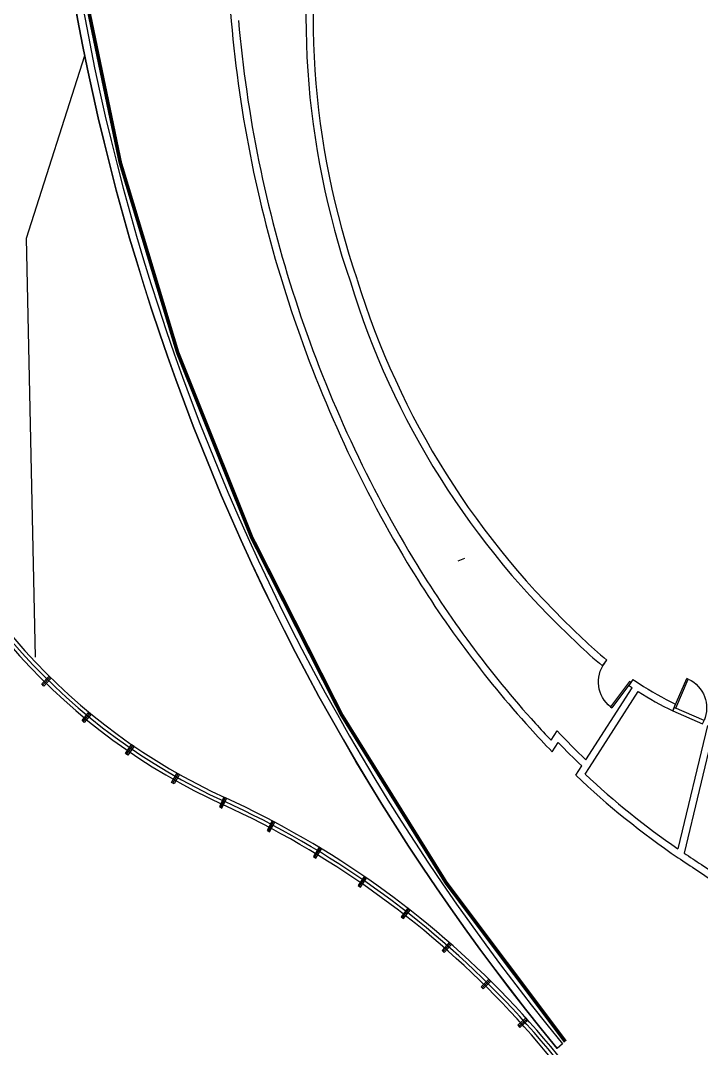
# Model space of a CAD drawing. Extents: x 36903891 to 38126251, y 2073392 to 2924740.
# Drawn here: x 37125806 to 37144653, y 2273145 to 2301605 of the extents above; entities that cross this region are included whole.
import ezdxf
from ezdxf.xclip import XClip

# ---------------------------------------------------------------- set-up
doc = ezdxf.new("R2010")
doc.units = 0
doc.header["$LTSCALE"] = 1000
doc.header["$XCLIPFRAME"] = 0
doc.linetypes.add('CENTER', pattern=[2, 1.25, -0.25, 0.25, -0.25])
doc.linetypes.add('CENTER2', pattern=[28.575, 19.05, -3.175, 3.175, -3.175])
doc.layers.get('0').update_dxf_attribs({"color": 8})
for name, color, linetype in [('#幕墙线-平面', 8, 'Continuous'), ('#轴线', 8, 'CENTER2'), ('A-GRID', 8, 'CENTER'), ('A-STRS-HRAL', 8, 'Continuous'), ('DIM', 8, 'Continuous'), ('周边建筑', 8, 'Continuous')]:
    doc.layers.add(name, color=color, linetype=linetype)

# ---------------------------------------------------------------- blocks, each defined once
blk = doc.blocks.new('DOTE-11')
at = {"layer": '#轴线'}
for radius, end in [(146600, 183.99981), (138800, 210.18842), (130400, 210.32938), (127950, 210.37401)]:
    blk.add_arc((36780599, 2918657), radius, 324.5, end, dxfattribs=at)
blk = doc.blocks.new('FDGFH')
at = {"layer": 'A-GRID'}
blk.add_blockref('DOTE-11', (-36780599, -2918657), dxfattribs=at)
blk = doc.blocks.new('A$C80b62fe7')
at = {"layer": '#幕墙线-平面'}
for radius, start, end in [(128529, 333.50225, 195.7758), (127529, 333.53985, 195.7884)]:
    blk.add_arc((71052, 188867), radius, start, end, dxfattribs=at)
blk = doc.blocks.new('DASWQE')
at = {"layer": 'DIM', "ltscale": 10}
blk.add_blockref('A$C80b62fe7', (-71047, -188863), dxfattribs=at)
blk = doc.blocks.new('smg')
blk.add_lwpolyline([(-40, 200), (-40, -100), (40, -100), (40, 200)], close=True)
blk.add_lwpolyline([(0, -100), (0, 200)])
blk = doc.blocks.new('$DorLib2D$00000001')
for p, q in [((0.45, 0.975), (0.5, 0.975)), ((0.45, 0), (0.45, 0.975)), ((0.5, 0), (0.5, 0.975)), ((0.5, 0), (0.45, 0))]:
    blk.add_line(p, q)
blk.add_arc((0.475, 0), 0.975, 91.4693, 180)
blk = doc.blocks.new('A$C216ef243')
at = {"layer": '周边建筑'}
for p, q in [((30759, -2909), (30879, -2748)), ((31601, -3285), (31482, -3446)), ((30293, -5507), (31580, -3511)), ((30396, -5717), (31748, -3620)), ((32701, -4150), (32780, -3967)), ((29333, -4967), (29500, -4707)), ((33660, -4557), (32841, -7970)), ((33849, -4624), (33017, -8090)), ((29364, -5288), (29530, -5029)), ((30018, -5935), (30183, -5678)), ((30276, -5903), (30396, -5717))]:
    blk.add_line(p, q, dxfattribs=at)
at = {"layer": '周边建筑', "ltscale": 2}
blk.add_lwpolyline([(29498, -13499, -0.177247), (15176, 27370)], format="xyb", dxfattribs=at)
at = {"layer": '周边建筑', "const_width": 100}
blk.add_lwpolyline([(29729, -13308, -0.177247), (15476, 27366, -0.177247)], format="xyb", dxfattribs=at)
at = {"layer": '周边建筑'}
for points in [[(15066, -2664), (14809, 8938), (16425, 13991)], [(29652, -13372), (29498, -13499)]]:
    blk.add_lwpolyline(points, dxfattribs=at)
at = {"layer": '周边建筑', "ltscale": 5}
blk.add_lwpolyline([(26760, 0), (26946, 73)], dxfattribs=at)
at = {"layer": '周边建筑'}
blk.add_lwpolyline([(32701, -4150), (33527, -4508), (33567, -4416), (32741, -4058)], close=True, dxfattribs=at)
at = {"layer": '周边建筑', "ltscale": 5}
blk.add_arc((0, 0), 65000, 322.26362, 219.12201, dxfattribs=at)
at = {"layer": '周边建筑'}
for centre, radius, start, end in [((78170, 26502), 63000, 179.2098, 219.41431), ((78170, 26502), 63000, 179.2098, 219.41431), ((78170, 26502), 62800, 179.2098, 219.41431), ((49972, 17506), 29602, 174.4024, 184.9646), ((45255, 15101), 22709, 168.7628, 198.9522), ((45255, 15101), 22509, 168.7548, 198.9607), ((27390, 8900), 17200, 151.983, 245.4315), ((27390, 8900), 17100, 151.983, 245.4315), ((27390, 8900), 17000, 151.983, 245.4315), ((55015, 17926), 34662, 184.9347, 198.0796), ((55015, 17926), 34462, 184.9347, 198.0801), ((45488, 14383), 22709, 197.0478, 227.2372), ((45488, 14383), 22509, 197.0393, 227.2452), ((55045, 17835), 34662, 197.9204, 211.0653), ((55045, 17835), 34462, 197.9199, 211.0653), ((50718, 15210), 29402, 211.0353, 222.0924), ((50718, 15210), 29602, 211.0354, 222.0917), ((37075, 4828), 9787, 225.4327, 230.7206), ((37075, 4828), 9987, 225.4509, 230.7734), ((37075, 4828), 9787, 235.9914, 237.1899), ((37075, 4828), 9787, 237.1899, 243.9719), ((37075, 4828), 9987, 235.9386, 236.6162), ((37075, 4828), 9987, 237.7636, 244.0247), ((45566, 10448), 22386, 221.8876, 223.5186), ((45566, 10448), 22586, 221.8885, 224.1633), ((45566, 10448), 22086, 223.3292, 226.2514), ((45566, 10448), 22286, 223.9848, 226.3507), ((45566, 10448), 22586, 226.4964, 235.7297), ((45566, 10448), 22386, 226.9204, 235.3584), ((9720, -29753), 25300, 22.1323, 65.4315), ((9720, -29753), 25400, 22.1323, 65.4315), ((9720, -29753), 25500, 22.1323, 65.4315), ((45566, 10448), 22586, 235.7297, 237.3604), ((45566, 10448), 22386, 235.9062, 237.3708), ((40725, 1924), 12608, 235.0095, 270.6713), ((40725, 1924), 12808, 235.0279, 271.1257)]:
    blk.add_arc(centre, radius, start, end, dxfattribs=at)
at = {"layer": '周边建筑', "zscale": 200}
for p, xscale, yscale, rotation in [((31180, -3097), 900, -900, 323.3559916044418), ((33154, -4237), -900, 900, 336.6073580886331)]:
    blk.add_blockref('$DorLib2D$00000001', p, dxfattribs=dict(at, xscale=xscale, yscale=yscale, rotation=rotation))
at = {"layer": '周边建筑'}
for p, xscale, rotation in [((15331, -3364), -0.9999999999999994, 315.4811948715312), ((16445, -4368), -1, 320.4779198290676), ((17642, -5271), -1, 325.4746447866038), ((18913, -6066), -0.9999999999999996, 330.4713697441401)]:
    blk.add_blockref('smg', p, dxfattribs=dict(at, xscale=xscale, rotation=rotation))
for p, rotation in [((20229, -6739), 335.3954092923568), ((21555, -7392), 332.1077604244163), ((22841, -8121), 328.7594079424493), ((24082, -8924), 325.4110554604824), ((25274, -9799), 322.0627029785154), ((26413, -10741), 318.7143504965485), ((27495, -11749), 315.3659980145816), ((28516, -12818), 312.0176455326146)]:
    blk.add_blockref('smg', p, dxfattribs=dict(at, rotation=rotation))
blk = doc.blocks.new('CXVFG')
at = {"layer": '周边建筑'}
blk.add_blockref('A$C216ef243', (39294377.2, 1989825.2), dxfattribs=at)
blk = doc.blocks.new('JUTEWR')
at = {"layer": 'A-STRS-HRAL'}
blk.add_blockref('DASWQE', (36747505, 2929437), dxfattribs=at)
at = {"layer": 'DIM'}
for name, p in [('FDGFH', (36747510, 2929431)), ('CXVFG', (-2546868, 939616))]:
    blk.add_blockref(name, p, dxfattribs=at)

msp = doc.modelspace()

# ---------------------------------------------------------------- block references
at = {"layer": 'DIM'}
ref = msp.add_blockref('JUTEWR', (363648.3, -642797.5), dxfattribs=at)
XClip(ref).set_block_clipping_path([(36540243.0880557299, 2702892.0700622862), (36938694.1744792983, 3117037.741362222)])

doc.saveas('drawing.dxf')
